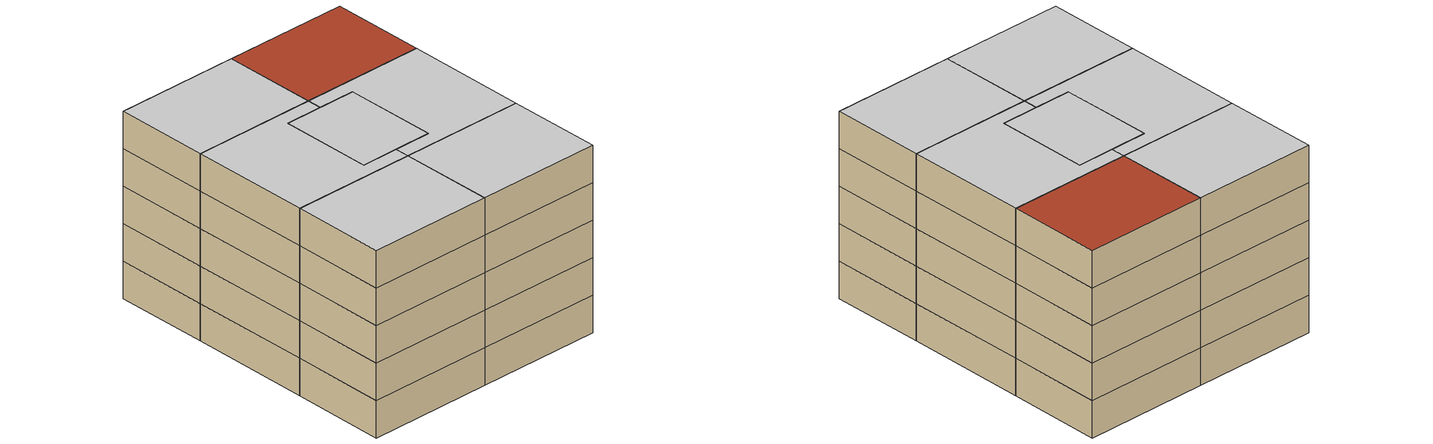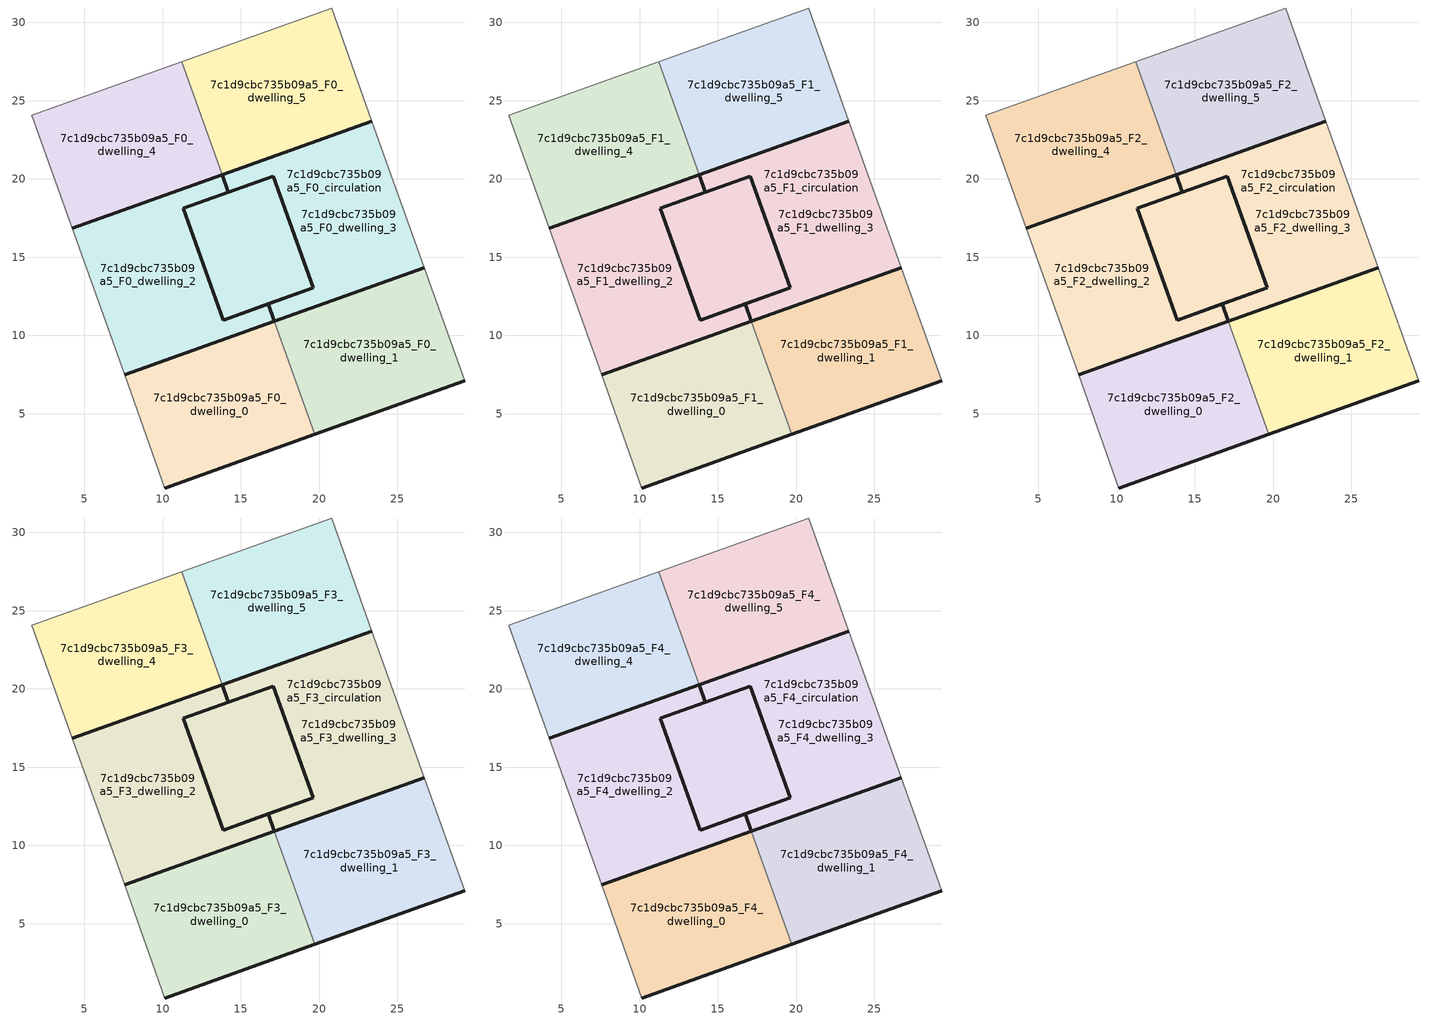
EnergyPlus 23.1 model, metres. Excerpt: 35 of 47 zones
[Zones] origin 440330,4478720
7c1d9cbc735b09a5_F0_dwelling_0
 floor ground (EU_floor_Construction): 17.14,10.9 19.73,3.68 10.15,0.25 7.56,7.48 z0
 wall outside (EU_wall_Construction): 10.15,0.25 19.73,3.68 / 17.14,10.9 7.56,7.48 z0:3
 wall adiabatic (EU_wall_Construction): 7.56,7.48 10.15,0.25 z0:3
 wall to 7c1d9cbc735b09a5_F0_dwelling_1 (EU_wall_Construction): 19.73,3.68 17.14,10.9 z0:3
7c1d9cbc735b09a5_F0_dwelling_1
 floor ground (EU_floor_Construction): 26.72,14.33 29.31,7.1 19.73,3.68 17.14,10.9 z0
 wall outside (EU_wall_Construction): 19.73,3.68 29.31,7.1 / 26.72,14.33 17.14,10.9 z0:3
 wall adiabatic (EU_wall_Construction): 29.31,7.1 26.72,14.33 z0:3
7c1d9cbc735b09a5_F0_dwelling_2
 floor ground (EU_floor_Construction): 14.19,19.16 11.32,18.13 12.12,15.89 13.87,10.99 16.75,12.02 17.14,10.9 7.56,7.48 4.21,16.85 13.79,20.27 z0; 17.06,20.19 19.62,13.04 16.75,12.02 13.87,10.99 12.12,15.89 11.32,18.13 14.19,19.16 z0
 wall outside (EU_wall_Construction): 7.56,7.48 17.14,10.9 16.75,12.02 13.87,10.99 11.32,18.13 14.19,19.16 13.79,20.27 4.21,16.85 z0:3
 wall adiabatic (EU_wall_Construction): 4.21,16.85 7.56,7.48 z0:3
7c1d9cbc735b09a5_F0_dwelling_3
 floor ground (EU_floor_Construction): 17.06,20.19 18.46,16.28 19.62,13.04 16.75,12.02 13.87,10.99 11.32,18.13 14.19,19.16 z0; 23.37,23.7 26.72,14.33 17.14,10.9 16.75,12.02 19.62,13.04 18.46,16.28 17.06,20.19 14.19,19.16 13.79,20.27 z0
 wall outside (EU_wall_Construction): 23.37,23.7 13.79,20.27 14.19,19.16 17.06,20.19 19.62,13.04 16.75,12.02 17.14,10.9 26.72,14.33 z0:3
 wall adiabatic (EU_wall_Construction): 26.72,14.33 23.37,23.7 z0:3
7c1d9cbc735b09a5_F0_dwelling_4
 floor ground (EU_floor_Construction): 11.21,27.5 13.79,20.27 4.21,16.85 1.63,24.07 z0
 wall outside (EU_wall_Construction): 4.21,16.85 13.79,20.27 z0:3
 wall adiabatic (EU_wall_Construction): 11.21,27.5 1.63,24.07 4.21,16.85 z0:3
 wall to 7c1d9cbc735b09a5_F0_dwelling_5 (EU_wall_Construction): 13.79,20.27 11.21,27.5 z0:3
7c1d9cbc735b09a5_F0_dwelling_5
 floor ground (EU_floor_Construction): 20.79,30.93 23.37,23.7 13.79,20.27 11.21,27.5 z0
 wall outside (EU_wall_Construction): 13.79,20.27 23.37,23.7 z0:3
 wall adiabatic (EU_wall_Construction): 23.37,23.7 20.79,30.93 11.21,27.5 z0:3
7c1d9cbc735b09a5_F0_circulation
 floor ground (EU_floor_Construction): 14.19,19.16 11.32,18.13 12.68,14.33 13.87,10.99 16.75,12.02 17.14,10.9 7.56,7.48 4.21,16.85 13.79,20.27 z0; 17.06,20.19 19,14.78 19.62,13.04 16.75,12.02 13.87,10.99 12.12,15.89 11.32,18.13 14.19,19.16 z0; 23.37,23.7 26.72,14.33 17.14,10.9 16.75,12.02 19.62,13.04 18.46,16.28 17.06,20.19 14.19,19.16 13.79,20.27 z0
 wall outside (EU_wall_Construction): 17.06,20.19 11.32,18.13 13.87,10.99 19.62,13.04 17.06,20.19 z0:3
7c1d9cbc735b09a5_F1_dwelling_0
 floor to 7c1d9cbc735b09a5_F0_dwelling_0 (EU_floor_Construction): 17.14,10.9 19.73,3.68 10.15,0.25 7.56,7.48 z3
 wall outside (EU_wall_Construction): 10.15,0.25 19.73,3.68 / 17.14,10.9 7.56,7.48 z3:6
 wall adiabatic (EU_wall_Construction): 7.56,7.48 10.15,0.25 z3:6
 wall to 7c1d9cbc735b09a5_F1_dwelling_1 (EU_wall_Construction): 19.73,3.68 17.14,10.9 z3:6
7c1d9cbc735b09a5_F1_dwelling_1
 floor to 7c1d9cbc735b09a5_F0_dwelling_1 (EU_floor_Construction): 26.72,14.33 29.31,7.1 19.73,3.68 17.14,10.9 z3
 wall outside (EU_wall_Construction): 19.73,3.68 29.31,7.1 / 26.72,14.33 17.14,10.9 z3:6
 wall adiabatic (EU_wall_Construction): 29.31,7.1 26.72,14.33 z3:6
7c1d9cbc735b09a5_F1_dwelling_2
 floor to 7c1d9cbc735b09a5_F0_dwelling_2 (EU_floor_Construction): 14.19,19.16 11.32,18.13 12.12,15.89 13.87,10.99 16.75,12.02 17.14,10.9 7.56,7.48 4.21,16.85 13.79,20.27 z3; 17.06,20.19 19.62,13.04 16.75,12.02 13.87,10.99 12.12,15.89 11.32,18.13 14.19,19.16 z3
 wall outside (EU_wall_Construction): 7.56,7.48 17.14,10.9 16.75,12.02 13.87,10.99 11.32,18.13 14.19,19.16 13.79,20.27 4.21,16.85 z3:6
 wall adiabatic (EU_wall_Construction): 4.21,16.85 7.56,7.48 z3:6
7c1d9cbc735b09a5_F1_dwelling_3
 floor to 7c1d9cbc735b09a5_F0_dwelling_3 (EU_floor_Construction): 23.37,23.7 26.72,14.33 17.14,10.9 16.75,12.02 19.62,13.04 18.46,16.28 17.06,20.19 14.19,19.16 13.79,20.27 z3; 17.06,20.19 17.71,18.38 19.62,13.04 16.75,12.02 13.87,10.99 11.32,18.13 14.19,19.16 z3
 wall outside (EU_wall_Construction): 23.37,23.7 13.79,20.27 14.19,19.16 17.06,20.19 19.62,13.04 16.75,12.02 17.14,10.9 26.72,14.33 z3:6
 wall adiabatic (EU_wall_Construction): 26.72,14.33 23.37,23.7 z3:6
7c1d9cbc735b09a5_F1_dwelling_4
 floor to 7c1d9cbc735b09a5_F0_dwelling_4 (EU_floor_Construction): 11.21,27.5 13.79,20.27 4.21,16.85 1.63,24.07 z3
 wall outside (EU_wall_Construction): 4.21,16.85 13.79,20.27 z3:6
 wall adiabatic (EU_wall_Construction): 11.21,27.5 1.63,24.07 4.21,16.85 z3:6
 wall to 7c1d9cbc735b09a5_F1_dwelling_5 (EU_wall_Construction): 13.79,20.27 11.21,27.5 z3:6
7c1d9cbc735b09a5_F1_dwelling_5
 floor to 7c1d9cbc735b09a5_F0_dwelling_5 (EU_floor_Construction): 20.79,30.93 23.37,23.7 13.79,20.27 11.21,27.5 z3
 wall outside (EU_wall_Construction): 13.79,20.27 23.37,23.7 z3:6
 wall adiabatic (EU_wall_Construction): 23.37,23.7 20.79,30.93 11.21,27.5 z3:6
7c1d9cbc735b09a5_F1_circulation
 floor outside (EU_floor_Construction): 23.37,23.7 26.72,14.33 17.14,10.9 16.75,12.02 19.62,13.04 18.46,16.28 17.06,20.19 14.19,19.16 13.79,20.27 z3
 floor to 7c1d9cbc735b09a5_F0_circulation (EU_floor_Construction): 14.19,19.16 11.32,18.13 12.68,14.33 13.87,10.99 16.75,12.02 17.14,10.9 7.56,7.48 4.21,16.85 13.79,20.27 z3; 17.06,20.19 19,14.78 19.62,13.04 16.75,12.02 13.87,10.99 12.12,15.89 11.32,18.13 14.19,19.16 z3
 wall outside (EU_wall_Construction): 17.06,20.19 11.32,18.13 13.87,10.99 19.62,13.04 17.06,20.19 z3:6
7c1d9cbc735b09a5_F2_dwelling_0
 floor to 7c1d9cbc735b09a5_F1_dwelling_0 (EU_floor_Construction): 17.14,10.9 19.73,3.68 10.15,0.25 7.56,7.48 z6
 wall outside (EU_wall_Construction): 10.15,0.25 19.73,3.68 / 17.14,10.9 7.56,7.48 z6:9
 wall adiabatic (EU_wall_Construction): 7.56,7.48 10.15,0.25 z6:9
 wall to 7c1d9cbc735b09a5_F2_dwelling_1 (EU_wall_Construction): 19.73,3.68 17.14,10.9 z6:9
7c1d9cbc735b09a5_F2_dwelling_1
 floor to 7c1d9cbc735b09a5_F1_dwelling_1 (EU_floor_Construction): 26.72,14.33 29.31,7.1 19.73,3.68 17.14,10.9 z6
 wall outside (EU_wall_Construction): 19.73,3.68 29.31,7.1 / 26.72,14.33 17.14,10.9 z6:9
 wall adiabatic (EU_wall_Construction): 29.31,7.1 26.72,14.33 z6:9
7c1d9cbc735b09a5_F2_dwelling_2
 floor to 7c1d9cbc735b09a5_F1_dwelling_2 (EU_floor_Construction): 14.19,19.16 11.32,18.13 12.12,15.89 13.87,10.99 16.75,12.02 17.14,10.9 7.56,7.48 4.21,16.85 13.79,20.27 z6; 17.06,20.19 19.62,13.04 16.75,12.02 13.87,10.99 12.12,15.89 11.32,18.13 14.19,19.16 z6
 wall outside (EU_wall_Construction): 7.56,7.48 17.14,10.9 16.75,12.02 13.87,10.99 11.32,18.13 14.19,19.16 13.79,20.27 4.21,16.85 z6:9
 wall adiabatic (EU_wall_Construction): 4.21,16.85 7.56,7.48 z6:9
7c1d9cbc735b09a5_F2_dwelling_3
 floor to 7c1d9cbc735b09a5_F1_dwelling_3 (EU_floor_Construction): 23.37,23.7 26.72,14.33 17.14,10.9 16.75,12.02 19.62,13.04 18.46,16.28 17.06,20.19 14.19,19.16 13.79,20.27 z6; 17.06,20.19 17.71,18.38 19.62,13.04 16.75,12.02 13.87,10.99 11.32,18.13 14.19,19.16 z6
 wall outside (EU_wall_Construction): 23.37,23.7 13.79,20.27 14.19,19.16 17.06,20.19 19.62,13.04 16.75,12.02 17.14,10.9 26.72,14.33 z6:9
 wall adiabatic (EU_wall_Construction): 26.72,14.33 23.37,23.7 z6:9
7c1d9cbc735b09a5_F2_dwelling_4
 floor to 7c1d9cbc735b09a5_F1_dwelling_4 (EU_floor_Construction): 11.21,27.5 13.79,20.27 4.21,16.85 1.63,24.07 z6
 wall outside (EU_wall_Construction): 4.21,16.85 13.79,20.27 z6:9
 wall adiabatic (EU_wall_Construction): 11.21,27.5 1.63,24.07 4.21,16.85 z6:9
 wall to 7c1d9cbc735b09a5_F2_dwelling_5 (EU_wall_Construction): 13.79,20.27 11.21,27.5 z6:9
7c1d9cbc735b09a5_F2_dwelling_5
 floor to 7c1d9cbc735b09a5_F1_dwelling_5 (EU_floor_Construction): 20.79,30.93 23.37,23.7 13.79,20.27 11.21,27.5 z6
 wall outside (EU_wall_Construction): 13.79,20.27 23.37,23.7 z6:9
 wall adiabatic (EU_wall_Construction): 23.37,23.7 20.79,30.93 11.21,27.5 z6:9
7c1d9cbc735b09a5_F2_circulation
 floor outside (EU_floor_Construction): 23.37,23.7 26.72,14.33 17.14,10.9 16.75,12.02 19.62,13.04 18.46,16.28 17.06,20.19 14.19,19.16 13.79,20.27 z6
 floor to 7c1d9cbc735b09a5_F1_circulation (EU_floor_Construction): 14.19,19.16 11.32,18.13 12.68,14.33 13.87,10.99 16.75,12.02 17.14,10.9 7.56,7.48 4.21,16.85 13.79,20.27 z6; 17.06,20.19 19,14.78 19.62,13.04 16.75,12.02 13.87,10.99 12.12,15.89 11.32,18.13 14.19,19.16 z6
 wall outside (EU_wall_Construction): 17.06,20.19 11.32,18.13 13.87,10.99 19.62,13.04 17.06,20.19 z6:9
7c1d9cbc735b09a5_F3_dwelling_0
 floor to 7c1d9cbc735b09a5_F2_dwelling_0 (EU_floor_Construction): 17.14,10.9 19.73,3.68 10.15,0.25 7.56,7.48 z9
 wall outside (EU_wall_Construction): 10.15,0.25 19.73,3.68 / 17.14,10.9 7.56,7.48 z9:12
 wall adiabatic (EU_wall_Construction): 7.56,7.48 10.15,0.25 z9:12
 wall to 7c1d9cbc735b09a5_F3_dwelling_1 (EU_wall_Construction): 19.73,3.68 17.14,10.9 z9:12
7c1d9cbc735b09a5_F3_dwelling_1
 floor to 7c1d9cbc735b09a5_F2_dwelling_1 (EU_floor_Construction): 26.72,14.33 29.31,7.1 19.73,3.68 17.14,10.9 z9
 wall outside (EU_wall_Construction): 19.73,3.68 29.31,7.1 / 26.72,14.33 17.14,10.9 z9:12
 wall adiabatic (EU_wall_Construction): 29.31,7.1 26.72,14.33 z9:12
7c1d9cbc735b09a5_F3_dwelling_2
 floor to 7c1d9cbc735b09a5_F2_dwelling_2 (EU_floor_Construction): 14.19,19.16 11.32,18.13 12.12,15.89 13.87,10.99 16.75,12.02 17.14,10.9 7.56,7.48 4.21,16.85 13.79,20.27 z9; 17.06,20.19 19.62,13.04 16.75,12.02 13.87,10.99 12.12,15.89 11.32,18.13 14.19,19.16 z9
 wall outside (EU_wall_Construction): 7.56,7.48 17.14,10.9 16.75,12.02 13.87,10.99 11.32,18.13 14.19,19.16 13.79,20.27 4.21,16.85 z9:12
 wall adiabatic (EU_wall_Construction): 4.21,16.85 7.56,7.48 z9:12
7c1d9cbc735b09a5_F3_dwelling_3
 floor to 7c1d9cbc735b09a5_F2_dwelling_3 (EU_floor_Construction): 23.37,23.7 26.72,14.33 17.14,10.9 16.75,12.02 19.62,13.04 18.46,16.28 17.06,20.19 14.19,19.16 13.79,20.27 z9; 17.06,20.19 17.71,18.38 19.62,13.04 16.75,12.02 13.87,10.99 11.32,18.13 14.19,19.16 z9
 wall outside (EU_wall_Construction): 23.37,23.7 13.79,20.27 14.19,19.16 17.06,20.19 19.62,13.04 16.75,12.02 17.14,10.9 26.72,14.33 z9:12
 wall adiabatic (EU_wall_Construction): 26.72,14.33 23.37,23.7 z9:12
7c1d9cbc735b09a5_F3_dwelling_4
 floor to 7c1d9cbc735b09a5_F2_dwelling_4 (EU_floor_Construction): 11.21,27.5 13.79,20.27 4.21,16.85 1.63,24.07 z9
 wall outside (EU_wall_Construction): 4.21,16.85 13.79,20.27 z9:12
 wall adiabatic (EU_wall_Construction): 11.21,27.5 1.63,24.07 4.21,16.85 z9:12
 wall to 7c1d9cbc735b09a5_F3_dwelling_5 (EU_wall_Construction): 13.79,20.27 11.21,27.5 z9:12
7c1d9cbc735b09a5_F3_dwelling_5
 floor to 7c1d9cbc735b09a5_F2_dwelling_5 (EU_floor_Construction): 20.79,30.93 23.37,23.7 13.79,20.27 11.21,27.5 z9
 wall outside (EU_wall_Construction): 13.79,20.27 23.37,23.7 z9:12
 wall adiabatic (EU_wall_Construction): 23.37,23.7 20.79,30.93 11.21,27.5 z9:12
7c1d9cbc735b09a5_F3_circulation
 floor outside (EU_floor_Construction): 23.37,23.7 26.72,14.33 17.14,10.9 16.75,12.02 19.62,13.04 18.46,16.28 17.06,20.19 14.19,19.16 13.79,20.27 z9
 floor to 7c1d9cbc735b09a5_F2_circulation (EU_floor_Construction): 14.19,19.16 11.32,18.13 12.68,14.33 13.87,10.99 16.75,12.02 17.14,10.9 7.56,7.48 4.21,16.85 13.79,20.27 z9; 17.06,20.19 19,14.78 19.62,13.04 16.75,12.02 13.87,10.99 12.12,15.89 11.32,18.13 14.19,19.16 z9
 wall outside (EU_wall_Construction): 17.06,20.19 11.32,18.13 13.87,10.99 19.62,13.04 17.06,20.19 z9:12
7c1d9cbc735b09a5_F4_dwelling_0
 floor to 7c1d9cbc735b09a5_F3_dwelling_0 (EU_floor_Construction): 17.14,10.9 19.73,3.68 10.15,0.25 7.56,7.48 z12
 wall outside (EU_wall_Construction): 10.15,0.25 19.73,3.68 / 17.14,10.9 7.56,7.48 z12:15
 wall adiabatic (EU_wall_Construction): 7.56,7.48 10.15,0.25 z12:15
 wall to 7c1d9cbc735b09a5_F4_dwelling_1 (EU_wall_Construction): 19.73,3.68 17.14,10.9 z12:15
 ceiling to 7c1d9cbc735b09a5_F5_dwelling_0 (EU_floor_Construction): 19.73,3.68 17.14,10.9 7.56,7.48 10.15,0.25 z15
7c1d9cbc735b09a5_F4_dwelling_1
 floor to 7c1d9cbc735b09a5_F3_dwelling_1 (EU_floor_Construction): 26.72,14.33 29.31,7.1 19.73,3.68 17.14,10.9 z12
 wall outside (EU_wall_Construction): 19.73,3.68 29.31,7.1 / 26.72,14.33 17.14,10.9 z12:15
 wall adiabatic (EU_wall_Construction): 29.31,7.1 26.72,14.33 z12:15
 ceiling to 7c1d9cbc735b09a5_F5_dwelling_1 (EU_floor_Construction): 29.31,7.1 26.72,14.33 17.14,10.9 19.73,3.68 z15
7c1d9cbc735b09a5_F4_dwelling_2
 floor to 7c1d9cbc735b09a5_F3_dwelling_2 (EU_floor_Construction): 14.19,19.16 11.32,18.13 12.12,15.89 13.87,10.99 16.75,12.02 17.14,10.9 7.56,7.48 4.21,16.85 13.79,20.27 z12; 17.06,20.19 19.62,13.04 16.75,12.02 13.87,10.99 12.12,15.89 11.32,18.13 14.19,19.16 z12
 wall outside (EU_wall_Construction): 7.56,7.48 17.14,10.9 16.75,12.02 13.87,10.99 11.32,18.13 14.19,19.16 13.79,20.27 4.21,16.85 z12:15
 wall adiabatic (EU_wall_Construction): 4.21,16.85 7.56,7.48 z12:15
 ceiling to 7c1d9cbc735b09a5_F5_dwelling_2 (EU_floor_Construction): 17.14,10.9 16.75,12.02 13.87,10.99 12.12,15.89 11.32,18.13 14.19,19.16 13.79,20.27 4.21,16.85 7.56,7.48 z15; 19.62,13.04 17.06,20.19 14.19,19.16 11.32,18.13 12.12,15.89 13.87,10.99 16.75,12.02 z15
7c1d9cbc735b09a5_F4_dwelling_3
 floor to 7c1d9cbc735b09a5_F3_dwelling_3 (EU_floor_Construction): 23.37,23.7 26.72,14.33 17.14,10.9 16.75,12.02 19.62,13.04 18.46,16.28 17.06,20.19 14.19,19.16 13.79,20.27 z12; 17.06,20.19 17.71,18.38 19.62,13.04 16.75,12.02 13.87,10.99 11.32,18.13 14.19,19.16 z12
 wall outside (EU_wall_Construction): 23.37,23.7 13.79,20.27 14.19,19.16 17.06,20.19 19.62,13.04 16.75,12.02 17.14,10.9 26.72,14.33 z12:15
 wall adiabatic (EU_wall_Construction): 26.72,14.33 23.37,23.7 z12:15
 ceiling to 7c1d9cbc735b09a5_F5_dwelling_3 (EU_floor_Construction): 26.72,14.33 23.37,23.7 13.79,20.27 14.19,19.16 17.06,20.19 18.46,16.28 19.62,13.04 16.75,12.02 17.14,10.9 z15; 19.62,13.04 17.71,18.38 17.06,20.19 14.19,19.16 11.32,18.13 13.87,10.99 16.75,12.02 z15
7c1d9cbc735b09a5_F4_dwelling_4
 floor to 7c1d9cbc735b09a5_F3_dwelling_4 (EU_floor_Construction): 11.21,27.5 13.79,20.27 4.21,16.85 1.63,24.07 z12
 wall outside (EU_wall_Construction): 4.21,16.85 13.79,20.27 z12:15
 wall adiabatic (EU_wall_Construction): 11.21,27.5 1.63,24.07 4.21,16.85 z12:15
 wall to 7c1d9cbc735b09a5_F4_dwelling_5 (EU_wall_Construction): 13.79,20.27 11.21,27.5 z12:15
 ceiling to 7c1d9cbc735b09a5_F5_dwelling_4 (EU_floor_Construction): 13.79,20.27 11.21,27.5 1.63,24.07 4.21,16.85 z15
7c1d9cbc735b09a5_F4_dwelling_5
 floor to 7c1d9cbc735b09a5_F3_dwelling_5 (EU_floor_Construction): 20.79,30.93 23.37,23.7 13.79,20.27 11.21,27.5 z12
 wall outside (EU_wall_Construction): 13.79,20.27 23.37,23.7 z12:15
 wall adiabatic (EU_wall_Construction): 23.37,23.7 20.79,30.93 11.21,27.5 z12:15
 roof outside (EU_roof_Construction): 23.37,23.7 20.79,30.93 11.21,27.5 13.79,20.27 z15
7c1d9cbc735b09a5_F4_circulation
 floor outside (EU_floor_Construction): 23.37,23.7 26.72,14.33 17.14,10.9 16.75,12.02 19.62,13.04 18.46,16.28 17.06,20.19 14.19,19.16 13.79,20.27 z12
 floor to 7c1d9cbc735b09a5_F3_circulation (EU_floor_Construction): 14.19,19.16 11.32,18.13 12.68,14.33 13.87,10.99 16.75,12.02 17.14,10.9 7.56,7.48 4.21,16.85 13.79,20.27 z12; 17.06,20.19 19,14.78 19.62,13.04 16.75,12.02 13.87,10.99 12.12,15.89 11.32,18.13 14.19,19.16 z12
 wall outside (EU_wall_Construction): 17.06,20.19 11.32,18.13 13.87,10.99 19.62,13.04 17.06,20.19 z12:15
 ceiling to 7c1d9cbc735b09a5_F5_circulation (EU_floor_Construction): 19.62,13.04 19,14.78 17.06,20.19 14.19,19.16 11.32,18.13 12.12,15.89 13.87,10.99 16.75,12.02 z15; 17.14,10.9 16.75,12.02 13.87,10.99 12.68,14.33 11.32,18.13 14.19,19.16 13.79,20.27 4.21,16.85 7.56,7.48 z15
 ceiling to 7c1d9cbc735b09a5_F5_dwelling_3 (EU_floor_Construction): 26.72,14.33 23.37,23.7 13.79,20.27 14.19,19.16 17.06,20.19 18.46,16.28 19.62,13.04 16.75,12.02 17.14,10.9 z15
[Building]
EU S2 Campaign: North Axis=0; Terrain=City; Solar Distribution=FullExterior
[Site:Location]
Madrid: Latitude=40.5; Longitude=-3.5; Time Zone=1; Elevation=609
[SizingPeriod:WeatherFileDays]
AnnualSizingPeriod: Begin Month=1; Begin Day of Month=1; End Month=12; End Day of Month=31; Day of Week for Start Day=Monday; Use Weather File Daylight Saving Period=No; Use Weather File Rain and Snow Indicators=No
[MATERIAL]
EU_InternalMass_Material: Roughness=MediumRough; Thickness=0.1; Conductivity=1; Density=1800; Specific Heat=900; Thermal Absorptance=0.9; Solar Absorptance=0.7; Visible Absorptance=0.7
[MATERIAL:NOMASS] Roughness=MediumRough; Thermal Absorptance=0.9; Solar Absorptance=0.7; Visible Absorptance=0.7
Name | Thermal Resistance
EU_wall_NoMass | 0.609216
EU_roof_NoMass | 0.513268
EU_floor_NoMass | 0.568163
[CONSTRUCTION]
EU_wall_Construction: EU_wall_NoMass
EU_roof_Construction: EU_roof_NoMass
EU_floor_Construction: EU_floor_NoMass
EU_InternalMass_Construction: EU_InternalMass_Material
[ZONE] Type=1; Multiplier=1; Ceiling Height=autocalculate; Floor Area=autocalculate; Part of Total Floor Area=Yes
Name | Volume
7c1d9cbc735b09a5_F0_dwelling_0; 7c1d9cbc735b09a5_F1_dwelling_0; 7c1d9cbc735b09a5_F2_dwelling_0; 7c1d9cbc735b09a5_F3_dwelling_0; 7c1d9cbc735b09a5_F4_dwelling_0; 7c1d9cbc735b09a5_F1_dwelling_4; 7c1d9cbc735b09a5_F2_dwelling_4; 7c1d9cbc735b09a5_F3_dwelling_4; 7c1d9cbc735b09a5_F4_dwelling_4 | 234.242
7c1d9cbc735b09a5_F0_dwelling_1; 7c1d9cbc735b09a5_F1_dwelling_1; 7c1d9cbc735b09a5_F2_dwelling_1; 7c1d9cbc735b09a5_F3_dwelling_1; 7c1d9cbc735b09a5_F4_dwelling_1; 7c1d9cbc735b09a5_F0_dwelling_4; 7c1d9cbc735b09a5_F0_dwelling_5; 7c1d9cbc735b09a5_F1_dwelling_5; 7c1d9cbc735b09a5_F2_dwelling_5; 7c1d9cbc735b09a5_F3_dwelling_5; 7c1d9cbc735b09a5_F4_dwelling_5 | 234.241
7c1d9cbc735b09a5_F0_dwelling_2; 7c1d9cbc735b09a5_F1_dwelling_2; 7c1d9cbc735b09a5_F2_dwelling_2; 7c1d9cbc735b09a5_F3_dwelling_2; 7c1d9cbc735b09a5_F4_dwelling_2; 7c1d9cbc735b09a5_F0_dwelling_3 | 373.242
7c1d9cbc735b09a5_F1_dwelling_3; 7c1d9cbc735b09a5_F2_dwelling_3; 7c1d9cbc735b09a5_F3_dwelling_3; 7c1d9cbc735b09a5_F4_dwelling_3 | 373.243
7c1d9cbc735b09a5_F0_circulation; 7c1d9cbc735b09a5_F1_circulation; 7c1d9cbc735b09a5_F2_circulation; 7c1d9cbc735b09a5_F3_circulation; 7c1d9cbc735b09a5_F4_circulation | 607.484
[INTERNALMASS] Construction=EU_InternalMass_Construction; Surface Area=78.0804
Name | Zone or ZoneList
7c1d9cbc735b09a5_F0_dwelling_0_EU_InternalMass | 7c1d9cbc735b09a5_F0_dwelling_0
7c1d9cbc735b09a5_F0_dwelling_1_EU_InternalMass | 7c1d9cbc735b09a5_F0_dwelling_1
7c1d9cbc735b09a5_F0_dwelling_2_EU_InternalMass | 7c1d9cbc735b09a5_F0_dwelling_2
7c1d9cbc735b09a5_F0_dwelling_3_EU_InternalMass | 7c1d9cbc735b09a5_F0_dwelling_3
7c1d9cbc735b09a5_F0_dwelling_4_EU_InternalMass | 7c1d9cbc735b09a5_F0_dwelling_4
7c1d9cbc735b09a5_F0_dwelling_5_EU_InternalMass | 7c1d9cbc735b09a5_F0_dwelling_5
7c1d9cbc735b09a5_F1_dwelling_0_EU_InternalMass | 7c1d9cbc735b09a5_F1_dwelling_0
7c1d9cbc735b09a5_F1_dwelling_1_EU_InternalMass | 7c1d9cbc735b09a5_F1_dwelling_1
7c1d9cbc735b09a5_F1_dwelling_2_EU_InternalMass | 7c1d9cbc735b09a5_F1_dwelling_2
7c1d9cbc735b09a5_F1_dwelling_3_EU_InternalMass | 7c1d9cbc735b09a5_F1_dwelling_3
7c1d9cbc735b09a5_F1_dwelling_4_EU_InternalMass | 7c1d9cbc735b09a5_F1_dwelling_4
7c1d9cbc735b09a5_F1_dwelling_5_EU_InternalMass | 7c1d9cbc735b09a5_F1_dwelling_5
7c1d9cbc735b09a5_F2_dwelling_0_EU_InternalMass | 7c1d9cbc735b09a5_F2_dwelling_0
7c1d9cbc735b09a5_F2_dwelling_1_EU_InternalMass | 7c1d9cbc735b09a5_F2_dwelling_1
7c1d9cbc735b09a5_F2_dwelling_2_EU_InternalMass | 7c1d9cbc735b09a5_F2_dwelling_2
7c1d9cbc735b09a5_F2_dwelling_3_EU_InternalMass | 7c1d9cbc735b09a5_F2_dwelling_3
7c1d9cbc735b09a5_F2_dwelling_4_EU_InternalMass | 7c1d9cbc735b09a5_F2_dwelling_4
7c1d9cbc735b09a5_F2_dwelling_5_EU_InternalMass | 7c1d9cbc735b09a5_F2_dwelling_5
7c1d9cbc735b09a5_F3_dwelling_0_EU_InternalMass | 7c1d9cbc735b09a5_F3_dwelling_0
7c1d9cbc735b09a5_F3_dwelling_1_EU_InternalMass | 7c1d9cbc735b09a5_F3_dwelling_1
7c1d9cbc735b09a5_F3_dwelling_2_EU_InternalMass | 7c1d9cbc735b09a5_F3_dwelling_2
7c1d9cbc735b09a5_F3_dwelling_3_EU_InternalMass | 7c1d9cbc735b09a5_F3_dwelling_3
7c1d9cbc735b09a5_F3_dwelling_4_EU_InternalMass | 7c1d9cbc735b09a5_F3_dwelling_4
7c1d9cbc735b09a5_F3_dwelling_5_EU_InternalMass | 7c1d9cbc735b09a5_F3_dwelling_5
7c1d9cbc735b09a5_F4_dwelling_0_EU_InternalMass | 7c1d9cbc735b09a5_F4_dwelling_0
7c1d9cbc735b09a5_F4_dwelling_1_EU_InternalMass | 7c1d9cbc735b09a5_F4_dwelling_1
7c1d9cbc735b09a5_F4_dwelling_2_EU_InternalMass | 7c1d9cbc735b09a5_F4_dwelling_2
7c1d9cbc735b09a5_F4_dwelling_3_EU_InternalMass | 7c1d9cbc735b09a5_F4_dwelling_3
7c1d9cbc735b09a5_F4_dwelling_4_EU_InternalMass | 7c1d9cbc735b09a5_F4_dwelling_4
7c1d9cbc735b09a5_F4_dwelling_5_EU_InternalMass | 7c1d9cbc735b09a5_F4_dwelling_5
[OTHEREQUIPMENT] Fuel Type=Electricity; Design Level Calculation Method=Watts/Area; Power per Zone Floor Area=1; Fraction Latent=0; Fraction Radiant=0; Fraction Lost=0; Carbon Dioxide Generation Rate=0; EndUse Subcategory=EU_Step8_InternalGains
Name | Zone or ZoneList or Space or SpaceList | Schedule
EU_Step8_InternalGain_7c1d9cbc735b09a5_F0_dwelling_0_f000 | 7c1d9cbc735b09a5_F0_dwelling_0 | EU_Step8_GainSchedule_7c1d9cbc735b09a5_F0_dwelling_0_f000
EU_Step8_InternalGain_7c1d9cbc735b09a5_F0_dwelling_1_f000 | 7c1d9cbc735b09a5_F0_dwelling_1 | EU_Step8_GainSchedule_7c1d9cbc735b09a5_F0_dwelling_1_f000
EU_Step8_InternalGain_7c1d9cbc735b09a5_F0_dwelling_2_f000 | 7c1d9cbc735b09a5_F0_dwelling_2 | EU_Step8_GainSchedule_7c1d9cbc735b09a5_F0_dwelling_2_f000
EU_Step8_InternalGain_7c1d9cbc735b09a5_F0_dwelling_3_f000 | 7c1d9cbc735b09a5_F0_dwelling_3 | EU_Step8_GainSchedule_7c1d9cbc735b09a5_F0_dwelling_3_f000
EU_Step8_InternalGain_7c1d9cbc735b09a5_F0_dwelling_4_f000 | 7c1d9cbc735b09a5_F0_dwelling_4 | EU_Step8_GainSchedule_7c1d9cbc735b09a5_F0_dwelling_4_f000
EU_Step8_InternalGain_7c1d9cbc735b09a5_F0_dwelling_5_f000 | 7c1d9cbc735b09a5_F0_dwelling_5 | EU_Step8_GainSchedule_7c1d9cbc735b09a5_F0_dwelling_5_f000
EU_Step8_InternalGain_7c1d9cbc735b09a5_F1_dwelling_0_f000 | 7c1d9cbc735b09a5_F1_dwelling_0 | EU_Step8_GainSchedule_7c1d9cbc735b09a5_F1_dwelling_0_f000
EU_Step8_InternalGain_7c1d9cbc735b09a5_F1_dwelling_1_f000 | 7c1d9cbc735b09a5_F1_dwelling_1 | EU_Step8_GainSchedule_7c1d9cbc735b09a5_F1_dwelling_1_f000
EU_Step8_InternalGain_7c1d9cbc735b09a5_F1_dwelling_2_f000 | 7c1d9cbc735b09a5_F1_dwelling_2 | EU_Step8_GainSchedule_7c1d9cbc735b09a5_F1_dwelling_2_f000
EU_Step8_InternalGain_7c1d9cbc735b09a5_F1_dwelling_3_f000 | 7c1d9cbc735b09a5_F1_dwelling_3 | EU_Step8_GainSchedule_7c1d9cbc735b09a5_F1_dwelling_3_f000
EU_Step8_InternalGain_7c1d9cbc735b09a5_F1_dwelling_4_f000 | 7c1d9cbc735b09a5_F1_dwelling_4 | EU_Step8_GainSchedule_7c1d9cbc735b09a5_F1_dwelling_4_f000
EU_Step8_InternalGain_7c1d9cbc735b09a5_F1_dwelling_5_f000 | 7c1d9cbc735b09a5_F1_dwelling_5 | EU_Step8_GainSchedule_7c1d9cbc735b09a5_F1_dwelling_5_f000
EU_Step8_InternalGain_7c1d9cbc735b09a5_F2_dwelling_0_f000 | 7c1d9cbc735b09a5_F2_dwelling_0 | EU_Step8_GainSchedule_7c1d9cbc735b09a5_F2_dwelling_0_f000
EU_Step8_InternalGain_7c1d9cbc735b09a5_F2_dwelling_1_f000 | 7c1d9cbc735b09a5_F2_dwelling_1 | EU_Step8_GainSchedule_7c1d9cbc735b09a5_F2_dwelling_1_f000
EU_Step8_InternalGain_7c1d9cbc735b09a5_F2_dwelling_2_f000 | 7c1d9cbc735b09a5_F2_dwelling_2 | EU_Step8_GainSchedule_7c1d9cbc735b09a5_F2_dwelling_2_f000
EU_Step8_InternalGain_7c1d9cbc735b09a5_F2_dwelling_3_f000 | 7c1d9cbc735b09a5_F2_dwelling_3 | EU_Step8_GainSchedule_7c1d9cbc735b09a5_F2_dwelling_3_f000
EU_Step8_InternalGain_7c1d9cbc735b09a5_F2_dwelling_4_f000 | 7c1d9cbc735b09a5_F2_dwelling_4 | EU_Step8_GainSchedule_7c1d9cbc735b09a5_F2_dwelling_4_f000
EU_Step8_InternalGain_7c1d9cbc735b09a5_F2_dwelling_5_f000 | 7c1d9cbc735b09a5_F2_dwelling_5 | EU_Step8_GainSchedule_7c1d9cbc735b09a5_F2_dwelling_5_f000
EU_Step8_InternalGain_7c1d9cbc735b09a5_F3_dwelling_0_f000 | 7c1d9cbc735b09a5_F3_dwelling_0 | EU_Step8_GainSchedule_7c1d9cbc735b09a5_F3_dwelling_0_f000
EU_Step8_InternalGain_7c1d9cbc735b09a5_F3_dwelling_1_f000 | 7c1d9cbc735b09a5_F3_dwelling_1 | EU_Step8_GainSchedule_7c1d9cbc735b09a5_F3_dwelling_1_f000
EU_Step8_InternalGain_7c1d9cbc735b09a5_F3_dwelling_2_f000 | 7c1d9cbc735b09a5_F3_dwelling_2 | EU_Step8_GainSchedule_7c1d9cbc735b09a5_F3_dwelling_2_f000
EU_Step8_InternalGain_7c1d9cbc735b09a5_F3_dwelling_3_f000 | 7c1d9cbc735b09a5_F3_dwelling_3 | EU_Step8_GainSchedule_7c1d9cbc735b09a5_F3_dwelling_3_f000
EU_Step8_InternalGain_7c1d9cbc735b09a5_F3_dwelling_4_f000 | 7c1d9cbc735b09a5_F3_dwelling_4 | EU_Step8_GainSchedule_7c1d9cbc735b09a5_F3_dwelling_4_f000
EU_Step8_InternalGain_7c1d9cbc735b09a5_F3_dwelling_5_f000 | 7c1d9cbc735b09a5_F3_dwelling_5 | EU_Step8_GainSchedule_7c1d9cbc735b09a5_F3_dwelling_5_f000
EU_Step8_InternalGain_7c1d9cbc735b09a5_F4_dwelling_0_f000 | 7c1d9cbc735b09a5_F4_dwelling_0 | EU_Step8_GainSchedule_7c1d9cbc735b09a5_F4_dwelling_0_f000
EU_Step8_InternalGain_7c1d9cbc735b09a5_F4_dwelling_1_f000 | 7c1d9cbc735b09a5_F4_dwelling_1 | EU_Step8_GainSchedule_7c1d9cbc735b09a5_F4_dwelling_1_f000
EU_Step8_InternalGain_7c1d9cbc735b09a5_F4_dwelling_2_f000 | 7c1d9cbc735b09a5_F4_dwelling_2 | EU_Step8_GainSchedule_7c1d9cbc735b09a5_F4_dwelling_2_f000
EU_Step8_InternalGain_7c1d9cbc735b09a5_F4_dwelling_3_f000 | 7c1d9cbc735b09a5_F4_dwelling_3 | EU_Step8_GainSchedule_7c1d9cbc735b09a5_F4_dwelling_3_f000
EU_Step8_InternalGain_7c1d9cbc735b09a5_F4_dwelling_4_f000 | 7c1d9cbc735b09a5_F4_dwelling_4 | EU_Step8_GainSchedule_7c1d9cbc735b09a5_F4_dwelling_4_f000
EU_Step8_InternalGain_7c1d9cbc735b09a5_F4_dwelling_5_f000 | 7c1d9cbc735b09a5_F4_dwelling_5 | EU_Step8_GainSchedule_7c1d9cbc735b09a5_F4_dwelling_5_f000
[ZONEINFILTRATION:DESIGNFLOWRATE] Schedule=EU_AlwaysOn; Design Flow Rate Calculation Method=Flow/Area; Flow Rate per Floor Area=0.0005; Constant Term Coefficient=1; Temperature Term Coefficient=0; Velocity Term Coefficient=0; Velocity Squared Term Coefficient=0
Name | Zone or ZoneList or Space or SpaceList
EU_Circulation_Infiltration_7c1d9cbc735b09a5_F0_circulation | 7c1d9cbc735b09a5_F0_circulation
EU_Circulation_Infiltration_7c1d9cbc735b09a5_F1_circulation | 7c1d9cbc735b09a5_F1_circulation
EU_Circulation_Infiltration_7c1d9cbc735b09a5_F2_circulation | 7c1d9cbc735b09a5_F2_circulation
EU_Circulation_Infiltration_7c1d9cbc735b09a5_F3_circulation | 7c1d9cbc735b09a5_F3_circulation
EU_Circulation_Infiltration_7c1d9cbc735b09a5_F4_circulation | 7c1d9cbc735b09a5_F4_circulation
[ZONEVENTILATION:DESIGNFLOWRATE] Schedule=EU_AlwaysOn; Design Flow Rate Calculation Method=AirChanges/Hour; Air Changes per Hour=0.752966; Ventilation Type=Natural; Fan Pressure Rise=0; Fan Total Efficiency=1; Constant Term Coefficient=1; Temperature Term Coefficient=0; Velocity Term Coefficient=0; Velocity Squared Term Coefficient=0; Minimum Indoor Temperature=-100; Maximum Indoor Temperature=100; Delta Temperature=-100; Minimum Outdoor Temperature=-100; Maximum Outdoor Temperature=100; Maximum Wind Speed=40
Name | Zone or ZoneList or Space or SpaceList
EU_ConstantAir_7c1d9cbc735b09a5_F0_dwelling_0 | 7c1d9cbc735b09a5_F0_dwelling_0
EU_ConstantAir_7c1d9cbc735b09a5_F0_dwelling_1 | 7c1d9cbc735b09a5_F0_dwelling_1
EU_ConstantAir_7c1d9cbc735b09a5_F0_dwelling_2 | 7c1d9cbc735b09a5_F0_dwelling_2
EU_ConstantAir_7c1d9cbc735b09a5_F0_dwelling_3 | 7c1d9cbc735b09a5_F0_dwelling_3
EU_ConstantAir_7c1d9cbc735b09a5_F0_dwelling_4 | 7c1d9cbc735b09a5_F0_dwelling_4
EU_ConstantAir_7c1d9cbc735b09a5_F0_dwelling_5 | 7c1d9cbc735b09a5_F0_dwelling_5
EU_ConstantAir_7c1d9cbc735b09a5_F1_dwelling_0 | 7c1d9cbc735b09a5_F1_dwelling_0
EU_ConstantAir_7c1d9cbc735b09a5_F1_dwelling_1 | 7c1d9cbc735b09a5_F1_dwelling_1
EU_ConstantAir_7c1d9cbc735b09a5_F1_dwelling_2 | 7c1d9cbc735b09a5_F1_dwelling_2
EU_ConstantAir_7c1d9cbc735b09a5_F1_dwelling_3 | 7c1d9cbc735b09a5_F1_dwelling_3
EU_ConstantAir_7c1d9cbc735b09a5_F1_dwelling_4 | 7c1d9cbc735b09a5_F1_dwelling_4
EU_ConstantAir_7c1d9cbc735b09a5_F1_dwelling_5 | 7c1d9cbc735b09a5_F1_dwelling_5
EU_ConstantAir_7c1d9cbc735b09a5_F2_dwelling_0 | 7c1d9cbc735b09a5_F2_dwelling_0
EU_ConstantAir_7c1d9cbc735b09a5_F2_dwelling_1 | 7c1d9cbc735b09a5_F2_dwelling_1
EU_ConstantAir_7c1d9cbc735b09a5_F2_dwelling_2 | 7c1d9cbc735b09a5_F2_dwelling_2
EU_ConstantAir_7c1d9cbc735b09a5_F2_dwelling_3 | 7c1d9cbc735b09a5_F2_dwelling_3
EU_ConstantAir_7c1d9cbc735b09a5_F2_dwelling_4 | 7c1d9cbc735b09a5_F2_dwelling_4
EU_ConstantAir_7c1d9cbc735b09a5_F2_dwelling_5 | 7c1d9cbc735b09a5_F2_dwelling_5
EU_ConstantAir_7c1d9cbc735b09a5_F3_dwelling_0 | 7c1d9cbc735b09a5_F3_dwelling_0
EU_ConstantAir_7c1d9cbc735b09a5_F3_dwelling_1 | 7c1d9cbc735b09a5_F3_dwelling_1
EU_ConstantAir_7c1d9cbc735b09a5_F3_dwelling_2 | 7c1d9cbc735b09a5_F3_dwelling_2
EU_ConstantAir_7c1d9cbc735b09a5_F3_dwelling_3 | 7c1d9cbc735b09a5_F3_dwelling_3
EU_ConstantAir_7c1d9cbc735b09a5_F3_dwelling_4 | 7c1d9cbc735b09a5_F3_dwelling_4
EU_ConstantAir_7c1d9cbc735b09a5_F3_dwelling_5 | 7c1d9cbc735b09a5_F3_dwelling_5
EU_ConstantAir_7c1d9cbc735b09a5_F4_dwelling_0 | 7c1d9cbc735b09a5_F4_dwelling_0
EU_ConstantAir_7c1d9cbc735b09a5_F4_dwelling_1 | 7c1d9cbc735b09a5_F4_dwelling_1
EU_ConstantAir_7c1d9cbc735b09a5_F4_dwelling_2 | 7c1d9cbc735b09a5_F4_dwelling_2
EU_ConstantAir_7c1d9cbc735b09a5_F4_dwelling_3 | 7c1d9cbc735b09a5_F4_dwelling_3
EU_ConstantAir_7c1d9cbc735b09a5_F4_dwelling_4 | 7c1d9cbc735b09a5_F4_dwelling_4
EU_ConstantAir_7c1d9cbc735b09a5_F4_dwelling_5 | 7c1d9cbc735b09a5_F4_dwelling_5
[HVACTEMPLATE:THERMOSTAT] Constant Heating Setpoint=20; Constant Cooling Setpoint=50
EU_HeatOnly_7c1d9cbc735b09a5_F0_dwelling_0; EU_HeatOnly_7c1d9cbc735b09a5_F0_dwelling_1; EU_HeatOnly_7c1d9cbc735b09a5_F0_dwelling_2; EU_HeatOnly_7c1d9cbc735b09a5_F0_dwelling_3; EU_HeatOnly_7c1d9cbc735b09a5_F0_dwelling_4; EU_HeatOnly_7c1d9cbc735b09a5_F0_dwelling_5; EU_HeatOnly_7c1d9cbc735b09a5_F1_dwelling_0; EU_HeatOnly_7c1d9cbc735b09a5_F1_dwelling_1; EU_HeatOnly_7c1d9cbc735b09a5_F1_dwelling_2; EU_HeatOnly_7c1d9cbc735b09a5_F1_dwelling_3; EU_HeatOnly_7c1d9cbc735b09a5_F1_dwelling_4; EU_HeatOnly_7c1d9cbc735b09a5_F1_dwelling_5; EU_HeatOnly_7c1d9cbc735b09a5_F2_dwelling_0; EU_HeatOnly_7c1d9cbc735b09a5_F2_dwelling_1; EU_HeatOnly_7c1d9cbc735b09a5_F2_dwelling_2; EU_HeatOnly_7c1d9cbc735b09a5_F2_dwelling_3; EU_HeatOnly_7c1d9cbc735b09a5_F2_dwelling_4; EU_HeatOnly_7c1d9cbc735b09a5_F2_dwelling_5; EU_HeatOnly_7c1d9cbc735b09a5_F3_dwelling_0; EU_HeatOnly_7c1d9cbc735b09a5_F3_dwelling_1; EU_HeatOnly_7c1d9cbc735b09a5_F3_dwelling_2; EU_HeatOnly_7c1d9cbc735b09a5_F3_dwelling_3; EU_HeatOnly_7c1d9cbc735b09a5_F3_dwelling_4; EU_HeatOnly_7c1d9cbc735b09a5_F3_dwelling_5; EU_HeatOnly_7c1d9cbc735b09a5_F4_dwelling_0; EU_HeatOnly_7c1d9cbc735b09a5_F4_dwelling_1; EU_HeatOnly_7c1d9cbc735b09a5_F4_dwelling_2; EU_HeatOnly_7c1d9cbc735b09a5_F4_dwelling_3; EU_HeatOnly_7c1d9cbc735b09a5_F4_dwelling_4; EU_HeatOnly_7c1d9cbc735b09a5_F4_dwelling_5; EU_HeatOnly_7c1d9cbc735b09a5_F5_dwelling_0; EU_HeatOnly_7c1d9cbc735b09a5_F5_dwelling_1; EU_HeatOnly_7c1d9cbc735b09a5_F5_dwelling_2; EU_HeatOnly_7c1d9cbc735b09a5_F5_dwelling_3; EU_HeatOnly_7c1d9cbc735b09a5_F5_dwelling_4; EU_HeatOnly_7c1d9cbc735b09a5_F6_dwelling_0; EU_HeatOnly_7c1d9cbc735b09a5_F6_dwelling_1; EU_HeatOnly_7c1d9cbc735b09a5_F6_dwelling_2; EU_HeatOnly_7c1d9cbc735b09a5_F6_dwelling_3; EU_HeatOnly_7c1d9cbc735b09a5_F6_dwelling_4
[HVACTEMPLATE:ZONE:IDEALLOADSAIRSYSTEM] System Availability Schedule=EU_AlwaysOn; Maximum Heating Supply Air Temperature=50; Minimum Cooling Supply Air Temperature=13; Maximum Heating Supply Air Humidity Ratio=0.0156; Minimum Cooling Supply Air Humidity Ratio=0.0077; Heating Limit=NoLimit; Cooling Limit=NoLimit; Heating Availability Schedule=EU_AlwaysOn; Cooling Availability Schedule=EU_CoolingOff; Dehumidification Control Type=ConstantSensibleHeatRatio; Cooling Sensible Heat Ratio=0.7; Dehumidification Setpoint=60; Humidification Control Type=None; Humidification Setpoint=30; Outdoor Air Method=None; Outdoor Air Flow Rate per Person=0.00944; Outdoor Air Flow Rate per Zone Floor Area=0; Outdoor Air Flow Rate per Zone=0; Demand Controlled Ventilation Type=None; Outdoor Air Economizer Type=NoEconomizer; Heat Recovery Type=None; Sensible Heat Recovery Effectiveness=0.7; Latent Heat Recovery Effectiveness=0.65
Name | Template Thermostat
7c1d9cbc735b09a5_F0_dwelling_0 | EU_HeatOnly_7c1d9cbc735b09a5_F0_dwelling_0
7c1d9cbc735b09a5_F0_dwelling_1 | EU_HeatOnly_7c1d9cbc735b09a5_F0_dwelling_1
7c1d9cbc735b09a5_F0_dwelling_2 | EU_HeatOnly_7c1d9cbc735b09a5_F0_dwelling_2
7c1d9cbc735b09a5_F0_dwelling_3 | EU_HeatOnly_7c1d9cbc735b09a5_F0_dwelling_3
7c1d9cbc735b09a5_F0_dwelling_4 | EU_HeatOnly_7c1d9cbc735b09a5_F0_dwelling_4
7c1d9cbc735b09a5_F0_dwelling_5 | EU_HeatOnly_7c1d9cbc735b09a5_F0_dwelling_5
7c1d9cbc735b09a5_F1_dwelling_0 | EU_HeatOnly_7c1d9cbc735b09a5_F1_dwelling_0
7c1d9cbc735b09a5_F1_dwelling_1 | EU_HeatOnly_7c1d9cbc735b09a5_F1_dwelling_1
7c1d9cbc735b09a5_F1_dwelling_2 | EU_HeatOnly_7c1d9cbc735b09a5_F1_dwelling_2
7c1d9cbc735b09a5_F1_dwelling_3 | EU_HeatOnly_7c1d9cbc735b09a5_F1_dwelling_3
7c1d9cbc735b09a5_F1_dwelling_4 | EU_HeatOnly_7c1d9cbc735b09a5_F1_dwelling_4
7c1d9cbc735b09a5_F1_dwelling_5 | EU_HeatOnly_7c1d9cbc735b09a5_F1_dwelling_5
7c1d9cbc735b09a5_F2_dwelling_0 | EU_HeatOnly_7c1d9cbc735b09a5_F2_dwelling_0
7c1d9cbc735b09a5_F2_dwelling_1 | EU_HeatOnly_7c1d9cbc735b09a5_F2_dwelling_1
7c1d9cbc735b09a5_F2_dwelling_2 | EU_HeatOnly_7c1d9cbc735b09a5_F2_dwelling_2
7c1d9cbc735b09a5_F2_dwelling_3 | EU_HeatOnly_7c1d9cbc735b09a5_F2_dwelling_3
7c1d9cbc735b09a5_F2_dwelling_4 | EU_HeatOnly_7c1d9cbc735b09a5_F2_dwelling_4
7c1d9cbc735b09a5_F2_dwelling_5 | EU_HeatOnly_7c1d9cbc735b09a5_F2_dwelling_5
7c1d9cbc735b09a5_F3_dwelling_0 | EU_HeatOnly_7c1d9cbc735b09a5_F3_dwelling_0
7c1d9cbc735b09a5_F3_dwelling_1 | EU_HeatOnly_7c1d9cbc735b09a5_F3_dwelling_1
7c1d9cbc735b09a5_F3_dwelling_2 | EU_HeatOnly_7c1d9cbc735b09a5_F3_dwelling_2
7c1d9cbc735b09a5_F3_dwelling_3 | EU_HeatOnly_7c1d9cbc735b09a5_F3_dwelling_3
7c1d9cbc735b09a5_F3_dwelling_4 | EU_HeatOnly_7c1d9cbc735b09a5_F3_dwelling_4
7c1d9cbc735b09a5_F3_dwelling_5 | EU_HeatOnly_7c1d9cbc735b09a5_F3_dwelling_5
7c1d9cbc735b09a5_F4_dwelling_0 | EU_HeatOnly_7c1d9cbc735b09a5_F4_dwelling_0
7c1d9cbc735b09a5_F4_dwelling_1 | EU_HeatOnly_7c1d9cbc735b09a5_F4_dwelling_1
7c1d9cbc735b09a5_F4_dwelling_2 | EU_HeatOnly_7c1d9cbc735b09a5_F4_dwelling_2
7c1d9cbc735b09a5_F4_dwelling_3 | EU_HeatOnly_7c1d9cbc735b09a5_F4_dwelling_3
7c1d9cbc735b09a5_F4_dwelling_4 | EU_HeatOnly_7c1d9cbc735b09a5_F4_dwelling_4
7c1d9cbc735b09a5_F4_dwelling_5 | EU_HeatOnly_7c1d9cbc735b09a5_F4_dwelling_5
[SIZING:ZONE] Zone Cooling Design Supply Air Temperature Input Method=SupplyAirTemperature; Zone Cooling Design Supply Air Temperature=13; Zone Heating Design Supply Air Temperature Input Method=SupplyAirTemperature; Zone Heating Design Supply Air Temperature=50; Zone Cooling Design Supply Air Humidity Ratio=0.008; Zone Heating Design Supply Air Humidity Ratio=0.008; Cooling Design Air Flow Method=DesignDay; Cooling Design Air Flow Rate=0; Cooling Minimum Air Flow per Zone Floor Area=0.000762; Cooling Minimum Air Flow=0; Cooling Minimum Air Flow Fraction=0.2; Heating Design Air Flow Method=DesignDay; Heating Design Air Flow Rate=0; Heating Maximum Air Flow per Zone Floor Area=0.002032; Heating Maximum Air Flow=0.141576; Heating Maximum Air Flow Fraction=0.3; Account for Dedicated Outdoor Air System=No; Dedicated Outdoor Air System Control Strategy=NeutralSupplyAir; Dedicated Outdoor Air Low Setpoint Temperature for Design=autosize; Dedicated Outdoor Air High Setpoint Temperature for Design=autosize; Zone Load Sizing Method=Sensible Load Only No Latent Load; Zone Latent Cooling Design Supply Air Humidity Ratio Input Method=HumidityRatioDifference; Zone Cooling Design Supply Air Humidity Ratio Difference=0.005; Zone Latent Heating Design Supply Air Humidity Ratio Input Method=HumidityRatioDifference; Zone Humidification Design Supply Air Humidity Ratio Difference=0.005
7c1d9cbc735b09a5_F0_dwelling_0; 7c1d9cbc735b09a5_F0_dwelling_1; 7c1d9cbc735b09a5_F0_dwelling_2; 7c1d9cbc735b09a5_F0_dwelling_3; 7c1d9cbc735b09a5_F0_dwelling_4; 7c1d9cbc735b09a5_F0_dwelling_5; 7c1d9cbc735b09a5_F1_dwelling_0; 7c1d9cbc735b09a5_F1_dwelling_1; 7c1d9cbc735b09a5_F1_dwelling_2; 7c1d9cbc735b09a5_F1_dwelling_3; 7c1d9cbc735b09a5_F1_dwelling_4; 7c1d9cbc735b09a5_F1_dwelling_5; 7c1d9cbc735b09a5_F2_dwelling_0; 7c1d9cbc735b09a5_F2_dwelling_1; 7c1d9cbc735b09a5_F2_dwelling_2; 7c1d9cbc735b09a5_F2_dwelling_3; 7c1d9cbc735b09a5_F2_dwelling_4; 7c1d9cbc735b09a5_F2_dwelling_5; 7c1d9cbc735b09a5_F3_dwelling_0; 7c1d9cbc735b09a5_F3_dwelling_1; 7c1d9cbc735b09a5_F3_dwelling_2; 7c1d9cbc735b09a5_F3_dwelling_3; 7c1d9cbc735b09a5_F3_dwelling_4; 7c1d9cbc735b09a5_F3_dwelling_5; 7c1d9cbc735b09a5_F4_dwelling_0; 7c1d9cbc735b09a5_F4_dwelling_1; 7c1d9cbc735b09a5_F4_dwelling_2; 7c1d9cbc735b09a5_F4_dwelling_3; 7c1d9cbc735b09a5_F4_dwelling_4; 7c1d9cbc735b09a5_F4_dwelling_5
[SCHEDULE:CONSTANT]
Name | Hourly Value
EU_AlwaysOn | 1
EU_CoolingOff | 0
[SCHEDULE:FILE] Column Number=1; Rows to Skip at Top=0; Number of Hours of Data=8760; Column Separator=Comma; Interpolate to Timestep=No; Minutes per Item=60; Adjust Schedule for Daylight Savings=Yes
Name | File
EU_Step8_GainSchedule_7c1d9cbc735b09a5_F0_dwelling_0_f000 | ../../schedules/7c1d9cbc735b09a5/7c1d9cbc735b09a5_F0_dwelling_0_f000_gain.csv
EU_Step8_GainSchedule_7c1d9cbc735b09a5_F0_dwelling_1_f000 | ../../schedules/7c1d9cbc735b09a5/7c1d9cbc735b09a5_F0_dwelling_1_f000_gain.csv
EU_Step8_GainSchedule_7c1d9cbc735b09a5_F0_dwelling_2_f000 | ../../schedules/7c1d9cbc735b09a5/7c1d9cbc735b09a5_F0_dwelling_2_f000_gain.csv
EU_Step8_GainSchedule_7c1d9cbc735b09a5_F0_dwelling_3_f000 | ../../schedules/7c1d9cbc735b09a5/7c1d9cbc735b09a5_F0_dwelling_3_f000_gain.csv
EU_Step8_GainSchedule_7c1d9cbc735b09a5_F0_dwelling_4_f000 | ../../schedules/7c1d9cbc735b09a5/7c1d9cbc735b09a5_F0_dwelling_4_f000_gain.csv
EU_Step8_GainSchedule_7c1d9cbc735b09a5_F0_dwelling_5_f000 | ../../schedules/7c1d9cbc735b09a5/7c1d9cbc735b09a5_F0_dwelling_5_f000_gain.csv
EU_Step8_GainSchedule_7c1d9cbc735b09a5_F1_dwelling_0_f000 | ../../schedules/7c1d9cbc735b09a5/7c1d9cbc735b09a5_F1_dwelling_0_f000_gain.csv
EU_Step8_GainSchedule_7c1d9cbc735b09a5_F1_dwelling_1_f000 | ../../schedules/7c1d9cbc735b09a5/7c1d9cbc735b09a5_F1_dwelling_1_f000_gain.csv
EU_Step8_GainSchedule_7c1d9cbc735b09a5_F1_dwelling_2_f000 | ../../schedules/7c1d9cbc735b09a5/7c1d9cbc735b09a5_F1_dwelling_2_f000_gain.csv
EU_Step8_GainSchedule_7c1d9cbc735b09a5_F1_dwelling_3_f000 | ../../schedules/7c1d9cbc735b09a5/7c1d9cbc735b09a5_F1_dwelling_3_f000_gain.csv
EU_Step8_GainSchedule_7c1d9cbc735b09a5_F1_dwelling_4_f000 | ../../schedules/7c1d9cbc735b09a5/7c1d9cbc735b09a5_F1_dwelling_4_f000_gain.csv
EU_Step8_GainSchedule_7c1d9cbc735b09a5_F1_dwelling_5_f000 | ../../schedules/7c1d9cbc735b09a5/7c1d9cbc735b09a5_F1_dwelling_5_f000_gain.csv
EU_Step8_GainSchedule_7c1d9cbc735b09a5_F2_dwelling_0_f000 | ../../schedules/7c1d9cbc735b09a5/7c1d9cbc735b09a5_F2_dwelling_0_f000_gain.csv
EU_Step8_GainSchedule_7c1d9cbc735b09a5_F2_dwelling_1_f000 | ../../schedules/7c1d9cbc735b09a5/7c1d9cbc735b09a5_F2_dwelling_1_f000_gain.csv
EU_Step8_GainSchedule_7c1d9cbc735b09a5_F2_dwelling_2_f000 | ../../schedules/7c1d9cbc735b09a5/7c1d9cbc735b09a5_F2_dwelling_2_f000_gain.csv
EU_Step8_GainSchedule_7c1d9cbc735b09a5_F2_dwelling_3_f000 | ../../schedules/7c1d9cbc735b09a5/7c1d9cbc735b09a5_F2_dwelling_3_f000_gain.csv
EU_Step8_GainSchedule_7c1d9cbc735b09a5_F2_dwelling_4_f000 | ../../schedules/7c1d9cbc735b09a5/7c1d9cbc735b09a5_F2_dwelling_4_f000_gain.csv
EU_Step8_GainSchedule_7c1d9cbc735b09a5_F2_dwelling_5_f000 | ../../schedules/7c1d9cbc735b09a5/7c1d9cbc735b09a5_F2_dwelling_5_f000_gain.csv
EU_Step8_GainSchedule_7c1d9cbc735b09a5_F3_dwelling_0_f000 | ../../schedules/7c1d9cbc735b09a5/7c1d9cbc735b09a5_F3_dwelling_0_f000_gain.csv
EU_Step8_GainSchedule_7c1d9cbc735b09a5_F3_dwelling_1_f000 | ../../schedules/7c1d9cbc735b09a5/7c1d9cbc735b09a5_F3_dwelling_1_f000_gain.csv
EU_Step8_GainSchedule_7c1d9cbc735b09a5_F3_dwelling_2_f000 | ../../schedules/7c1d9cbc735b09a5/7c1d9cbc735b09a5_F3_dwelling_2_f000_gain.csv
EU_Step8_GainSchedule_7c1d9cbc735b09a5_F3_dwelling_3_f000 | ../../schedules/7c1d9cbc735b09a5/7c1d9cbc735b09a5_F3_dwelling_3_f000_gain.csv
EU_Step8_GainSchedule_7c1d9cbc735b09a5_F3_dwelling_4_f000 | ../../schedules/7c1d9cbc735b09a5/7c1d9cbc735b09a5_F3_dwelling_4_f000_gain.csv
EU_Step8_GainSchedule_7c1d9cbc735b09a5_F3_dwelling_5_f000 | ../../schedules/7c1d9cbc735b09a5/7c1d9cbc735b09a5_F3_dwelling_5_f000_gain.csv
EU_Step8_GainSchedule_7c1d9cbc735b09a5_F4_dwelling_0_f000 | ../../schedules/7c1d9cbc735b09a5/7c1d9cbc735b09a5_F4_dwelling_0_f000_gain.csv
EU_Step8_GainSchedule_7c1d9cbc735b09a5_F4_dwelling_1_f000 | ../../schedules/7c1d9cbc735b09a5/7c1d9cbc735b09a5_F4_dwelling_1_f000_gain.csv
EU_Step8_GainSchedule_7c1d9cbc735b09a5_F4_dwelling_2_f000 | ../../schedules/7c1d9cbc735b09a5/7c1d9cbc735b09a5_F4_dwelling_2_f000_gain.csv
EU_Step8_GainSchedule_7c1d9cbc735b09a5_F4_dwelling_3_f000 | ../../schedules/7c1d9cbc735b09a5/7c1d9cbc735b09a5_F4_dwelling_3_f000_gain.csv
EU_Step8_GainSchedule_7c1d9cbc735b09a5_F4_dwelling_4_f000 | ../../schedules/7c1d9cbc735b09a5/7c1d9cbc735b09a5_F4_dwelling_4_f000_gain.csv
EU_Step8_GainSchedule_7c1d9cbc735b09a5_F4_dwelling_5_f000 | ../../schedules/7c1d9cbc735b09a5/7c1d9cbc735b09a5_F4_dwelling_5_f000_gain.csv
